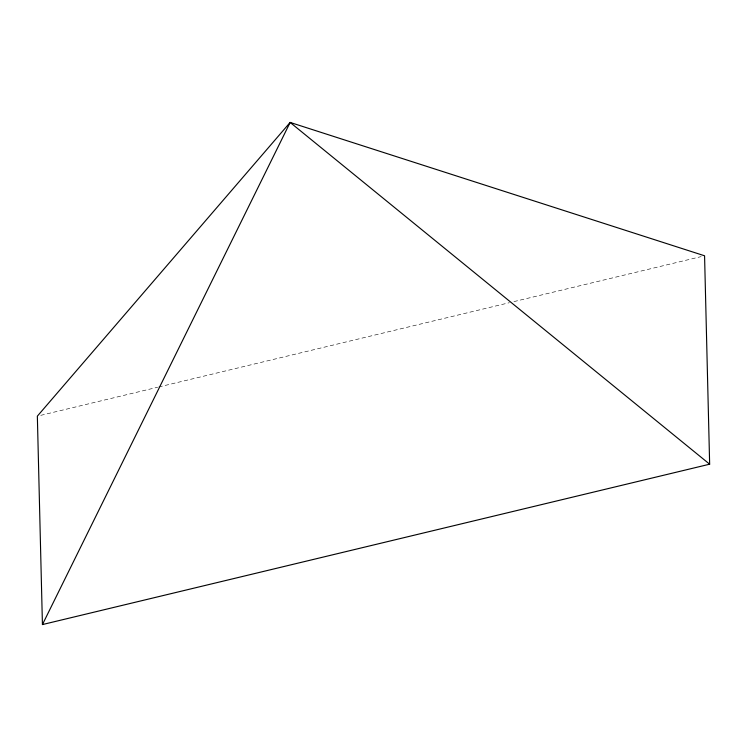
<?xml version="1.0" encoding="UTF-8"?>
<svg xmlns="http://www.w3.org/2000/svg" width="747" height="747" viewBox="0 0 747 747"><rect width="100%" height="100%" fill="white"/><g stroke="black" fill="none" stroke-linecap="round" stroke-linejoin="round"><path stroke-width="0.56" stroke-dasharray="3.73 2.8" d="M40.758 415.341L157.636 387.245M158.766 386.974L509.398 302.694M513.936 301.601L701.172 256.604"/><path stroke-width="1.12" d="M42.43 624.567L290.144 122.433L704.57 255.782L709.65 464.195L42.43 624.567L37.35 416.154L290.144 122.433L709.65 464.195"/></g></svg>
